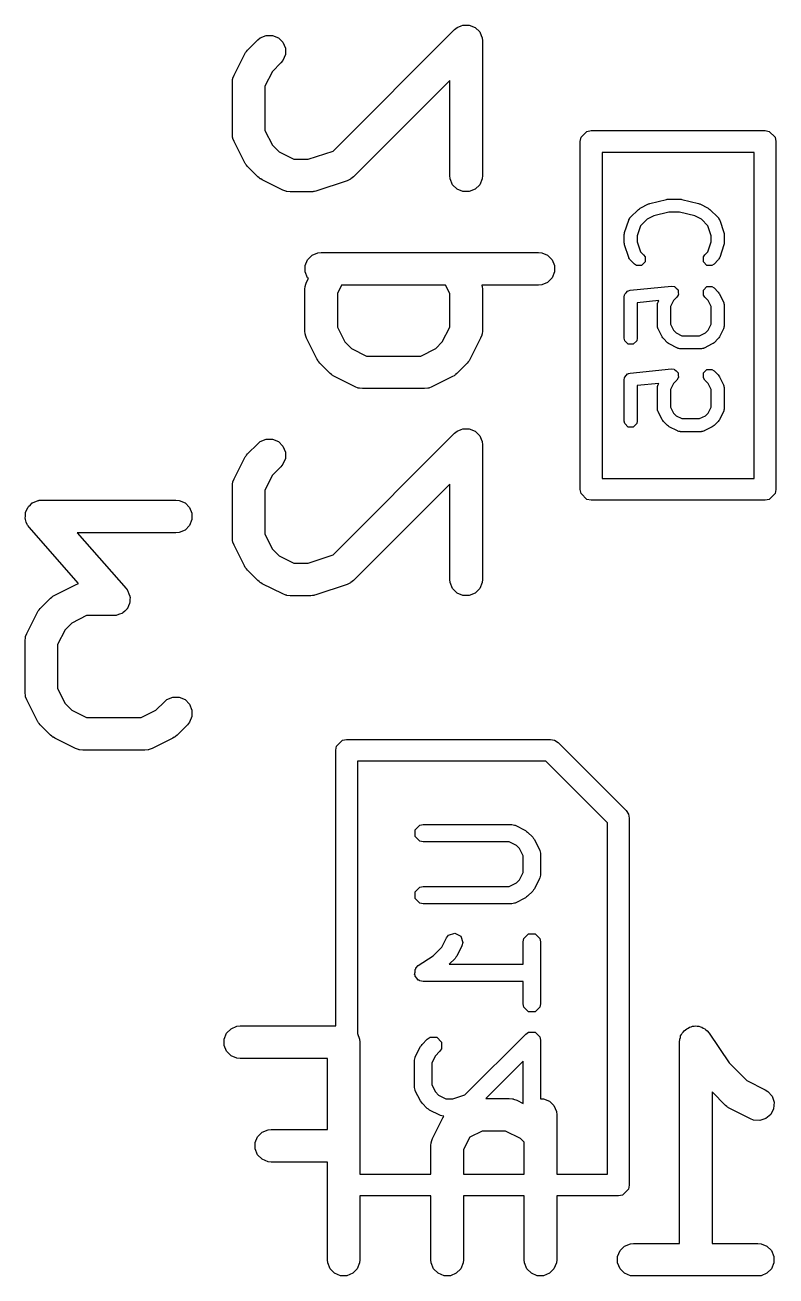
# Model space of a CAD drawing. Header units: inches. Extents: x -2.1 to 1.75, y 0.25 to 2.74.
# Drawn here: x -1.6547 to -1.5187, y 2.1432 to 2.3697 of the extents above; entities that cross this region are included whole.
import ezdxf

# ---------------------------------------------------------------- set-up
doc = ezdxf.new("R2010")
doc.units = ezdxf.units.IN
doc.header["$MEASUREMENT"] = 0
doc.layers.add('BLACK', color=250, linetype='CONTINUOUS')

msp = doc.modelspace()

# ---------------------------------------------------------------- linework, layer by layer
at = {"layer": 'BLACK', "linetype": 'CONTINUOUS'}
for p, q in [((-1.57649, 2.36926), (-1.57574, 2.36957)), ((-1.57574, 2.36957), (-1.57543, 2.3697)), ((-1.57543, 2.3697), (-1.57427, 2.3697)), ((-1.57427, 2.3697), (-1.57321, 2.36926)), ((-1.61443, 2.36515), (-1.61256, 2.36702)), ((-1.61256, 2.36702), (-1.61211, 2.36739)), ((-1.61211, 2.36739), (-1.61105, 2.36783)), ((-1.61105, 2.36783), (-1.60989, 2.36783)), ((-1.60989, 2.36783), (-1.60883, 2.36739)), ((-1.60883, 2.36739), (-1.60802, 2.36657)), ((-1.59894, 2.34689), (-1.57694, 2.3689)), ((-1.57694, 2.3689), (-1.57649, 2.36926)), ((-1.57321, 2.36926), (-1.57239, 2.36845)), ((-1.57239, 2.36845), (-1.57214, 2.36783)), ((-1.57214, 2.36783), (-1.57195, 2.36738)), ((-1.57195, 2.36738), (-1.5719, 2.36681)), ((-1.6148, 2.3647), (-1.61473, 2.36478)), ((-1.61473, 2.36478), (-1.61468, 2.36487)), ((-1.61468, 2.36487), (-1.61462, 2.36492)), ((-1.61462, 2.36492), (-1.61443, 2.36515)), ((-1.60802, 2.36657), (-1.60757, 2.36551)), ((-1.60757, 2.36551), (-1.60757, 2.36436)), ((-1.5719, 2.36681), (-1.5719, 2.34244)), ((-1.61686, 2.36063), (-1.61499, 2.36438)), ((-1.61499, 2.36438), (-1.61483, 2.36463)), ((-1.61483, 2.36463), (-1.6148, 2.3647)), ((-1.60838, 2.36284), (-1.60992, 2.36131)), ((-1.60802, 2.36329), (-1.60838, 2.36284)), ((-1.60757, 2.36436), (-1.60802, 2.36329)), ((-1.61707, 2.36009), (-1.61686, 2.36063)), ((-1.60992, 2.36131), (-1.61127, 2.35861)), ((-1.61717, 2.35931), (-1.61712, 2.35988)), ((-1.61717, 2.34993), (-1.61717, 2.35931)), ((-1.61712, 2.35988), (-1.61708, 2.35998)), ((-1.61708, 2.35998), (-1.61707, 2.36009)), ((-1.61127, 2.35861), (-1.61127, 2.35063)), ((-1.5778, 2.35968), (-1.59526, 2.34222)), ((-1.5778, 2.34244), (-1.5778, 2.35968)), ((-1.61712, 2.34936), (-1.61717, 2.34993)), ((-1.61708, 2.34926), (-1.61712, 2.34936)), ((-1.61707, 2.34915), (-1.61708, 2.34926)), ((-1.61686, 2.34861), (-1.61707, 2.34915)), ((-1.61127, 2.35063), (-1.60992, 2.34793)), ((-1.55417, 2.34862), (-1.55402, 2.34938)), ((-1.55402, 2.34938), (-1.55296, 2.35044)), ((-1.55296, 2.35044), (-1.5522, 2.35059)), ((-1.5522, 2.35059), (-1.52071, 2.35059)), ((-1.52071, 2.35059), (-1.51996, 2.35044)), ((-1.51996, 2.35044), (-1.51889, 2.34938)), ((-1.51889, 2.34938), (-1.51874, 2.34862)), ((-1.61499, 2.34486), (-1.61686, 2.34861)), ((-1.60992, 2.34793), (-1.60872, 2.34674)), ((-1.60872, 2.34674), (-1.60602, 2.34539)), ((-1.60345, 2.34539), (-1.59894, 2.34689)), ((-1.55417, 2.28563), (-1.55417, 2.34862)), ((-1.55024, 2.34665), (-1.55024, 2.2876)), ((-1.52268, 2.34665), (-1.55024, 2.34665)), ((-1.52268, 2.2876), (-1.52268, 2.34665)), ((-1.51874, 2.34862), (-1.51874, 2.28563)), ((-1.61483, 2.34462), (-1.61499, 2.34486)), ((-1.6148, 2.34454), (-1.61483, 2.34462)), ((-1.61473, 2.34446), (-1.6148, 2.34454)), ((-1.61468, 2.34437), (-1.61473, 2.34446)), ((-1.61462, 2.34432), (-1.61468, 2.34437)), ((-1.60602, 2.34539), (-1.60345, 2.34539)), ((-1.61443, 2.3441), (-1.61462, 2.34432)), ((-1.61256, 2.34222), (-1.61443, 2.3441)), ((-1.61233, 2.34204), (-1.61256, 2.34222)), ((-1.59526, 2.34222), (-1.59571, 2.34185)), ((-1.57775, 2.34186), (-1.5778, 2.34244)), ((-1.5719, 2.34244), (-1.57195, 2.34186)), ((-1.61228, 2.34198), (-1.61233, 2.34204)), ((-1.61219, 2.34192), (-1.61228, 2.34198)), ((-1.61211, 2.34185), (-1.61219, 2.34192)), ((-1.61204, 2.34183), (-1.61211, 2.34185)), ((-1.61179, 2.34167), (-1.61204, 2.34183)), ((-1.60804, 2.33979), (-1.61179, 2.34167)), ((-1.59641, 2.34151), (-1.60204, 2.33963)), ((-1.59588, 2.34174), (-1.59641, 2.34151)), ((-1.5958, 2.34181), (-1.59588, 2.34174)), ((-1.59571, 2.34185), (-1.5958, 2.34181)), ((-1.5773, 2.34079), (-1.57775, 2.34186)), ((-1.57649, 2.33998), (-1.5773, 2.34079)), ((-1.57543, 2.33954), (-1.57649, 2.33998)), ((-1.57321, 2.33998), (-1.57427, 2.33954)), ((-1.57239, 2.34079), (-1.57321, 2.33998)), ((-1.57195, 2.34186), (-1.57239, 2.34079)), ((-1.6075, 2.33959), (-1.60804, 2.33979)), ((-1.60739, 2.33958), (-1.6075, 2.33959)), ((-1.6073, 2.33954), (-1.60739, 2.33958)), ((-1.60672, 2.33948), (-1.6073, 2.33954)), ((-1.60297, 2.33948), (-1.60672, 2.33948)), ((-1.60268, 2.33951), (-1.60297, 2.33948)), ((-1.6026, 2.33951), (-1.60268, 2.33951)), ((-1.6025, 2.33953), (-1.6026, 2.33951)), ((-1.6024, 2.33954), (-1.6025, 2.33953)), ((-1.60232, 2.33957), (-1.6024, 2.33954)), ((-1.60204, 2.33963), (-1.60232, 2.33957)), ((-1.57427, 2.33954), (-1.57543, 2.33954)), ((-1.54158, 2.33739), (-1.53858, 2.33814)), ((-1.53858, 2.33814), (-1.53844, 2.33815)), ((-1.53844, 2.33815), (-1.53829, 2.33818)), ((-1.53829, 2.33818), (-1.53604, 2.33818)), ((-1.53604, 2.33818), (-1.5359, 2.33815)), ((-1.5359, 2.33815), (-1.53576, 2.33814)), ((-1.53576, 2.33814), (-1.53276, 2.33739)), ((-1.54513, 2.33483), (-1.54363, 2.33633)), ((-1.54363, 2.33633), (-1.54347, 2.33644)), ((-1.54347, 2.33644), (-1.54332, 2.33656)), ((-1.54332, 2.33656), (-1.54182, 2.3373)), ((-1.54182, 2.3373), (-1.5417, 2.33734)), ((-1.5417, 2.33734), (-1.54158, 2.33739)), ((-1.53815, 2.33582), (-1.54088, 2.33513)), ((-1.53619, 2.33582), (-1.53815, 2.33582)), ((-1.53346, 2.33513), (-1.53619, 2.33582)), ((-1.53276, 2.33739), (-1.53264, 2.33734)), ((-1.53264, 2.33734), (-1.53252, 2.3373)), ((-1.53252, 2.3373), (-1.53102, 2.33656)), ((-1.53102, 2.33656), (-1.53087, 2.33644)), ((-1.53087, 2.33644), (-1.53071, 2.33633)), ((-1.53071, 2.33633), (-1.52921, 2.33483)), ((-1.54616, 2.33212), (-1.54541, 2.33437)), ((-1.54541, 2.33437), (-1.54538, 2.33442)), ((-1.54538, 2.33445), (-1.54528, 2.33461)), ((-1.54538, 2.33442), (-1.54538, 2.33445)), ((-1.54528, 2.33461), (-1.54518, 2.33477)), ((-1.54518, 2.33477), (-1.54516, 2.33478)), ((-1.54516, 2.33478), (-1.54513, 2.33483)), ((-1.54326, 2.33336), (-1.54386, 2.33156)), ((-1.54209, 2.33453), (-1.54326, 2.33336)), ((-1.54088, 2.33513), (-1.54209, 2.33453)), ((-1.53224, 2.33453), (-1.53346, 2.33513)), ((-1.53108, 2.33336), (-1.53224, 2.33453)), ((-1.53048, 2.33156), (-1.53108, 2.33336)), ((-1.52921, 2.33483), (-1.52918, 2.33478)), ((-1.52918, 2.33478), (-1.52915, 2.33477)), ((-1.52915, 2.33477), (-1.52906, 2.33461)), ((-1.52906, 2.33461), (-1.52895, 2.33445)), ((-1.52895, 2.33445), (-1.52895, 2.33442)), ((-1.52895, 2.33442), (-1.52892, 2.33437)), ((-1.52892, 2.33437), (-1.52817, 2.33212)), ((-1.54622, 2.33175), (-1.54619, 2.33194)), ((-1.54622, 2.33025), (-1.54622, 2.33175)), ((-1.54619, 2.33194), (-1.54616, 2.33212)), ((-1.54386, 2.33156), (-1.54386, 2.33044)), ((-1.53048, 2.33044), (-1.53048, 2.33156)), ((-1.52817, 2.33212), (-1.52815, 2.33193)), ((-1.52815, 2.33193), (-1.52811, 2.33175)), ((-1.52811, 2.33175), (-1.52811, 2.33025)), ((-1.60167, 2.32846), (-1.6011, 2.32852)), ((-1.6011, 2.32852), (-1.56173, 2.32852)), ((-1.56173, 2.32852), (-1.56115, 2.32846)), ((-1.54619, 2.33006), (-1.54622, 2.33025)), ((-1.54616, 2.32988), (-1.54619, 2.33006)), ((-1.54541, 2.32763), (-1.54616, 2.32988)), ((-1.54386, 2.33044), (-1.54326, 2.32864)), ((-1.54326, 2.32864), (-1.54271, 2.32808)), ((-1.53163, 2.32808), (-1.53108, 2.32864)), ((-1.53108, 2.32864), (-1.53048, 2.33044)), ((-1.52817, 2.32988), (-1.52892, 2.32763)), ((-1.52815, 2.33006), (-1.52817, 2.32988)), ((-1.52811, 2.33025), (-1.52815, 2.33006)), ((-1.60399, 2.32614), (-1.60355, 2.3272)), ((-1.60355, 2.3272), (-1.60274, 2.32802)), ((-1.60274, 2.32802), (-1.60167, 2.32846)), ((-1.56115, 2.32846), (-1.56009, 2.32802)), ((-1.56009, 2.32802), (-1.55927, 2.3272)), ((-1.55927, 2.3272), (-1.55883, 2.32614)), ((-1.54538, 2.32757), (-1.54541, 2.32763)), ((-1.54538, 2.32755), (-1.54538, 2.32757)), ((-1.54528, 2.32739), (-1.54538, 2.32755)), ((-1.54518, 2.32723), (-1.54528, 2.32739)), ((-1.54516, 2.32721), (-1.54518, 2.32723)), ((-1.54513, 2.32716), (-1.54516, 2.32721)), ((-1.54438, 2.32641), (-1.54513, 2.32716)), ((-1.54399, 2.32616), (-1.54438, 2.32641)), ((-1.54245, 2.3268), (-1.54309, 2.32616)), ((-1.54271, 2.32808), (-1.54245, 2.3277)), ((-1.54245, 2.3277), (-1.54245, 2.3268)), ((-1.53189, 2.3277), (-1.53163, 2.32808)), ((-1.53189, 2.3268), (-1.53189, 2.3277)), ((-1.53125, 2.32616), (-1.53189, 2.3268)), ((-1.52996, 2.32641), (-1.53034, 2.32616)), ((-1.52921, 2.32716), (-1.52996, 2.32641)), ((-1.52918, 2.32721), (-1.52921, 2.32716)), ((-1.52915, 2.32723), (-1.52918, 2.32721)), ((-1.52906, 2.32739), (-1.52915, 2.32723)), ((-1.52895, 2.32755), (-1.52906, 2.32739)), ((-1.52892, 2.32763), (-1.52895, 2.32757)), ((-1.52895, 2.32757), (-1.52895, 2.32755)), ((-1.60399, 2.32499), (-1.60399, 2.32614)), ((-1.60355, 2.32392), (-1.60399, 2.32499)), ((-1.55883, 2.32499), (-1.55927, 2.32392)), ((-1.55883, 2.32614), (-1.55883, 2.32499)), ((-1.54309, 2.32616), (-1.54399, 2.32616)), ((-1.53034, 2.32616), (-1.53125, 2.32616)), ((-1.60405, 2.32181), (-1.60399, 2.32239)), ((-1.60405, 2.31431), (-1.60405, 2.32181)), ((-1.60399, 2.32239), (-1.60395, 2.32249)), ((-1.60395, 2.32249), (-1.60394, 2.32259)), ((-1.60394, 2.32259), (-1.60374, 2.32313)), ((-1.60374, 2.32313), (-1.60341, 2.32378)), ((-1.60341, 2.32378), (-1.60355, 2.32392)), ((-1.5974, 2.32261), (-1.59814, 2.32112)), ((-1.57855, 2.32261), (-1.5974, 2.32261)), ((-1.5778, 2.32112), (-1.57855, 2.32261)), ((-1.56173, 2.32261), (-1.57201, 2.32261)), ((-1.57201, 2.32261), (-1.572, 2.32259)), ((-1.572, 2.32259), (-1.57199, 2.32249)), ((-1.57199, 2.32249), (-1.57195, 2.32239)), ((-1.57195, 2.32239), (-1.5719, 2.32181)), ((-1.5719, 2.32181), (-1.5719, 2.31431)), ((-1.56115, 2.32267), (-1.56173, 2.32261)), ((-1.56009, 2.32311), (-1.56115, 2.32267)), ((-1.55927, 2.32392), (-1.56009, 2.32311)), ((-1.54516, 2.32168), (-1.53766, 2.32243)), ((-1.53766, 2.32243), (-1.5372, 2.32238)), ((-1.5372, 2.32238), (-1.53715, 2.32234)), ((-1.53715, 2.32234), (-1.53709, 2.32234)), ((-1.53709, 2.32234), (-1.53681, 2.32206)), ((-1.53681, 2.32206), (-1.5365, 2.32181)), ((-1.5365, 2.32181), (-1.5365, 2.32175)), ((-1.5365, 2.32175), (-1.53645, 2.3217)), ((-1.53645, 2.3217), (-1.53645, 2.3213)), ((-1.53189, 2.3217), (-1.53125, 2.32234)), ((-1.53189, 2.3208), (-1.53189, 2.3217)), ((-1.53125, 2.32234), (-1.53034, 2.32234)), ((-1.53034, 2.32234), (-1.52996, 2.32209)), ((-1.52996, 2.32209), (-1.52921, 2.32134)), ((-1.59814, 2.32112), (-1.59814, 2.31501)), ((-1.5778, 2.31501), (-1.5778, 2.32112)), ((-1.54622, 2.3205), (-1.54617, 2.32078)), ((-1.54622, 2.313), (-1.54622, 2.3205)), ((-1.54617, 2.32084), (-1.54615, 2.32087)), ((-1.54617, 2.32078), (-1.54617, 2.32084)), ((-1.54615, 2.32087), (-1.54613, 2.32095)), ((-1.54613, 2.32095), (-1.54585, 2.32123)), ((-1.54585, 2.32123), (-1.5456, 2.32154)), ((-1.5456, 2.32154), (-1.54552, 2.32157)), ((-1.54552, 2.32157), (-1.54549, 2.32159)), ((-1.54549, 2.32159), (-1.54544, 2.32159)), ((-1.54544, 2.32159), (-1.54516, 2.32168)), ((-1.53995, 2.31982), (-1.54386, 2.31943)), ((-1.54017, 2.31927), (-1.54013, 2.31945)), ((-1.54013, 2.31945), (-1.54012, 2.31947)), ((-1.54012, 2.31947), (-1.5401, 2.31953)), ((-1.5401, 2.31953), (-1.53995, 2.31982)), ((-1.53732, 2.3198), (-1.53786, 2.31872)), ((-1.53671, 2.32042), (-1.53732, 2.3198)), ((-1.53645, 2.3208), (-1.53671, 2.32042)), ((-1.53645, 2.3213), (-1.53641, 2.32091)), ((-1.53641, 2.32091), (-1.53645, 2.32086)), ((-1.53645, 2.32086), (-1.53645, 2.3208)), ((-1.53163, 2.32042), (-1.53189, 2.3208)), ((-1.53101, 2.3198), (-1.53163, 2.32042)), ((-1.53048, 2.31872), (-1.53101, 2.3198)), ((-1.52921, 2.32134), (-1.5291, 2.32118)), ((-1.5291, 2.32118), (-1.52899, 2.32103)), ((-1.52899, 2.32103), (-1.52824, 2.31953)), ((-1.52824, 2.31953), (-1.52822, 2.31947)), ((-1.52822, 2.31947), (-1.5282, 2.31945)), ((-1.5282, 2.31945), (-1.52817, 2.31927)), ((-1.54386, 2.31943), (-1.54386, 2.313)), ((-1.54022, 2.31908), (-1.54017, 2.31927)), ((-1.54021, 2.31906), (-1.54022, 2.31908)), ((-1.54022, 2.319), (-1.54021, 2.31906)), ((-1.54022, 2.31525), (-1.54022, 2.319)), ((-1.53786, 2.31872), (-1.53786, 2.31553)), ((-1.53048, 2.31553), (-1.53048, 2.31872)), ((-1.52817, 2.31927), (-1.52812, 2.31908)), ((-1.52812, 2.31908), (-1.52812, 2.31906)), ((-1.52812, 2.31906), (-1.52811, 2.319)), ((-1.52811, 2.319), (-1.52811, 2.31525)), ((-1.59814, 2.31501), (-1.59679, 2.31231)), ((-1.57915, 2.31231), (-1.5778, 2.31501)), ((-1.54021, 2.31519), (-1.54022, 2.31525)), ((-1.54022, 2.31517), (-1.54021, 2.31519)), ((-1.54017, 2.31499), (-1.54022, 2.31517)), ((-1.54013, 2.3148), (-1.54017, 2.31499)), ((-1.53786, 2.31553), (-1.53732, 2.31445)), ((-1.53101, 2.31445), (-1.53048, 2.31553)), ((-1.52817, 2.31499), (-1.5282, 2.3148)), ((-1.52812, 2.31517), (-1.52817, 2.31499)), ((-1.52811, 2.31525), (-1.52812, 2.31519)), ((-1.52812, 2.31519), (-1.52812, 2.31517)), ((-1.60399, 2.31374), (-1.60405, 2.31431)), ((-1.60395, 2.31364), (-1.60399, 2.31374)), ((-1.60394, 2.31353), (-1.60395, 2.31364)), ((-1.60374, 2.31299), (-1.60394, 2.31353)), ((-1.60186, 2.30924), (-1.60374, 2.31299)), ((-1.57221, 2.31299), (-1.57408, 2.30924)), ((-1.572, 2.31353), (-1.57221, 2.31299)), ((-1.57199, 2.31364), (-1.572, 2.31353)), ((-1.57195, 2.31374), (-1.57199, 2.31364)), ((-1.5719, 2.31431), (-1.57195, 2.31374)), ((-1.54613, 2.31255), (-1.54622, 2.313)), ((-1.54386, 2.313), (-1.54395, 2.31255)), ((-1.54012, 2.31478), (-1.54013, 2.3148)), ((-1.5401, 2.31472), (-1.54012, 2.31478)), ((-1.53935, 2.31322), (-1.5401, 2.31472)), ((-1.53923, 2.31307), (-1.53935, 2.31322)), ((-1.53913, 2.31292), (-1.53923, 2.31307)), ((-1.53838, 2.31217), (-1.53913, 2.31292)), ((-1.53732, 2.31445), (-1.53684, 2.31397)), ((-1.53684, 2.31397), (-1.53576, 2.31343)), ((-1.53576, 2.31343), (-1.53257, 2.31343)), ((-1.53257, 2.31343), (-1.53149, 2.31397)), ((-1.53149, 2.31397), (-1.53101, 2.31445)), ((-1.52921, 2.31292), (-1.52996, 2.31217)), ((-1.5291, 2.31307), (-1.52921, 2.31292)), ((-1.52899, 2.31322), (-1.5291, 2.31307)), ((-1.52824, 2.31472), (-1.52899, 2.31322)), ((-1.52822, 2.31478), (-1.52824, 2.31472)), ((-1.5282, 2.3148), (-1.52822, 2.31478)), ((-1.59679, 2.31231), (-1.5956, 2.31112)), ((-1.5956, 2.31112), (-1.5929, 2.30977)), ((-1.58305, 2.30977), (-1.58035, 2.31112)), ((-1.58035, 2.31112), (-1.57915, 2.31231)), ((-1.54549, 2.31191), (-1.54613, 2.31255)), ((-1.54459, 2.31191), (-1.54549, 2.31191)), ((-1.54395, 2.31255), (-1.54459, 2.31191)), ((-1.53822, 2.31206), (-1.53838, 2.31217)), ((-1.53807, 2.31195), (-1.53822, 2.31206)), ((-1.53657, 2.3112), (-1.53807, 2.31195)), ((-1.53651, 2.31118), (-1.53657, 2.3112)), ((-1.5365, 2.31116), (-1.53651, 2.31118)), ((-1.53631, 2.31112), (-1.5365, 2.31116)), ((-1.53613, 2.31107), (-1.53631, 2.31112)), ((-1.5361, 2.31108), (-1.53613, 2.31107)), ((-1.53604, 2.31107), (-1.5361, 2.31108)), ((-1.53229, 2.31107), (-1.53604, 2.31107)), ((-1.53224, 2.31108), (-1.53229, 2.31107)), ((-1.53221, 2.31107), (-1.53224, 2.31108)), ((-1.53203, 2.31112), (-1.53221, 2.31107)), ((-1.53184, 2.31116), (-1.53203, 2.31112)), ((-1.53182, 2.31118), (-1.53184, 2.31116)), ((-1.53177, 2.3112), (-1.53182, 2.31118)), ((-1.53027, 2.31195), (-1.53177, 2.3112)), ((-1.53012, 2.31206), (-1.53027, 2.31195)), ((-1.52996, 2.31217), (-1.53012, 2.31206)), ((-1.60171, 2.309), (-1.60186, 2.30924)), ((-1.60168, 2.30892), (-1.60171, 2.309)), ((-1.60161, 2.30884), (-1.60168, 2.30892)), ((-1.60155, 2.30875), (-1.60161, 2.30884)), ((-1.6015, 2.3087), (-1.60155, 2.30875)), ((-1.60131, 2.30848), (-1.6015, 2.3087)), ((-1.59943, 2.3066), (-1.60131, 2.30848)), ((-1.5929, 2.30977), (-1.58305, 2.30977)), ((-1.57464, 2.30848), (-1.57651, 2.3066)), ((-1.57445, 2.3087), (-1.57464, 2.30848)), ((-1.57439, 2.30875), (-1.57445, 2.3087)), ((-1.57434, 2.30884), (-1.57439, 2.30875)), ((-1.57427, 2.30892), (-1.57434, 2.30884)), ((-1.57424, 2.309), (-1.57427, 2.30892)), ((-1.57408, 2.30924), (-1.57424, 2.309)), ((-1.59921, 2.30642), (-1.59943, 2.3066)), ((-1.59916, 2.30636), (-1.59921, 2.30642)), ((-1.59907, 2.3063), (-1.59916, 2.30636)), ((-1.59899, 2.30623), (-1.59907, 2.3063)), ((-1.59892, 2.3062), (-1.59899, 2.30623)), ((-1.59867, 2.30605), (-1.59892, 2.3062)), ((-1.59492, 2.30417), (-1.59867, 2.30605)), ((-1.57728, 2.30605), (-1.58103, 2.30417)), ((-1.57703, 2.3062), (-1.57728, 2.30605)), ((-1.57696, 2.30623), (-1.57703, 2.3062)), ((-1.57688, 2.3063), (-1.57696, 2.30623)), ((-1.57679, 2.30636), (-1.57688, 2.3063)), ((-1.57674, 2.30642), (-1.57679, 2.30636)), ((-1.57651, 2.3066), (-1.57674, 2.30642)), ((-1.54617, 2.30584), (-1.54615, 2.30587)), ((-1.54617, 2.30579), (-1.54617, 2.30584)), ((-1.54615, 2.30587), (-1.54613, 2.30595)), ((-1.54613, 2.30595), (-1.54585, 2.30624)), ((-1.54585, 2.30624), (-1.5456, 2.30654)), ((-1.5456, 2.30654), (-1.54552, 2.30657)), ((-1.54552, 2.30657), (-1.54549, 2.30659)), ((-1.54549, 2.30659), (-1.54544, 2.30659)), ((-1.54544, 2.30659), (-1.54516, 2.30668)), ((-1.54516, 2.30668), (-1.53766, 2.30743)), ((-1.53766, 2.30743), (-1.5372, 2.30738)), ((-1.5372, 2.30738), (-1.53715, 2.30734)), ((-1.53715, 2.30734), (-1.53709, 2.30734)), ((-1.53709, 2.30734), (-1.53681, 2.30706)), ((-1.53681, 2.30706), (-1.5365, 2.30681)), ((-1.5365, 2.30681), (-1.5365, 2.30675)), ((-1.5365, 2.30675), (-1.53645, 2.3067)), ((-1.53645, 2.3067), (-1.53645, 2.30631)), ((-1.53645, 2.30631), (-1.53641, 2.30591)), ((-1.53641, 2.30591), (-1.53645, 2.30586)), ((-1.53645, 2.30586), (-1.53645, 2.3058)), ((-1.53189, 2.3067), (-1.53125, 2.30734)), ((-1.53189, 2.3058), (-1.53189, 2.3067)), ((-1.53125, 2.30734), (-1.53034, 2.30734)), ((-1.53034, 2.30734), (-1.52996, 2.30709)), ((-1.52996, 2.30709), (-1.52921, 2.30634)), ((-1.52921, 2.30634), (-1.5291, 2.30618)), ((-1.5291, 2.30618), (-1.52899, 2.30603)), ((-1.52899, 2.30603), (-1.52824, 2.30453)), ((-1.59438, 2.30397), (-1.59492, 2.30417)), ((-1.59427, 2.30396), (-1.59438, 2.30397)), ((-1.59417, 2.30392), (-1.59427, 2.30396)), ((-1.5936, 2.30386), (-1.59417, 2.30392)), ((-1.58235, 2.30386), (-1.5936, 2.30386)), ((-1.58177, 2.30392), (-1.58235, 2.30386)), ((-1.58167, 2.30396), (-1.58177, 2.30392)), ((-1.58157, 2.30397), (-1.58167, 2.30396)), ((-1.58103, 2.30417), (-1.58157, 2.30397)), ((-1.54622, 2.3055), (-1.54617, 2.30579)), ((-1.54622, 2.298), (-1.54622, 2.3055)), ((-1.53995, 2.30482), (-1.54386, 2.30443)), ((-1.54386, 2.30443), (-1.54386, 2.298)), ((-1.54022, 2.30409), (-1.54017, 2.30427)), ((-1.54021, 2.30406), (-1.54022, 2.30409)), ((-1.54022, 2.304), (-1.54021, 2.30406)), ((-1.54022, 2.30025), (-1.54022, 2.304)), ((-1.54017, 2.30427), (-1.54013, 2.30445)), ((-1.54013, 2.30445), (-1.54012, 2.30447)), ((-1.54012, 2.30447), (-1.5401, 2.30453)), ((-1.5401, 2.30453), (-1.53995, 2.30482)), ((-1.53732, 2.3048), (-1.53786, 2.30372)), ((-1.53786, 2.30372), (-1.53786, 2.30053)), ((-1.53671, 2.30542), (-1.53732, 2.3048)), ((-1.53645, 2.3058), (-1.53671, 2.30542)), ((-1.53163, 2.30542), (-1.53189, 2.3058)), ((-1.53101, 2.3048), (-1.53163, 2.30542)), ((-1.53048, 2.30372), (-1.53101, 2.3048)), ((-1.53048, 2.30053), (-1.53048, 2.30372)), ((-1.52824, 2.30453), (-1.52822, 2.30447)), ((-1.52822, 2.30447), (-1.5282, 2.30445)), ((-1.5282, 2.30445), (-1.52817, 2.30427)), ((-1.52817, 2.30427), (-1.52812, 2.30409)), ((-1.52812, 2.30409), (-1.52812, 2.30406)), ((-1.52812, 2.30406), (-1.52811, 2.304)), ((-1.52811, 2.304), (-1.52811, 2.30025)), ((-1.54021, 2.3002), (-1.54022, 2.30025)), ((-1.54022, 2.30017), (-1.54021, 2.3002)), ((-1.54017, 2.29999), (-1.54022, 2.30017)), ((-1.54013, 2.2998), (-1.54017, 2.29999)), ((-1.54012, 2.29978), (-1.54013, 2.2998)), ((-1.5401, 2.29972), (-1.54012, 2.29978)), ((-1.53935, 2.29823), (-1.5401, 2.29972)), ((-1.53786, 2.30053), (-1.53732, 2.29945)), ((-1.53732, 2.29945), (-1.53684, 2.29897)), ((-1.53149, 2.29897), (-1.53101, 2.29945)), ((-1.53101, 2.29945), (-1.53048, 2.30053)), ((-1.52824, 2.29972), (-1.52899, 2.29823)), ((-1.52822, 2.29978), (-1.52824, 2.29972)), ((-1.5282, 2.2998), (-1.52822, 2.29978)), ((-1.52817, 2.29999), (-1.5282, 2.2998)), ((-1.52812, 2.30017), (-1.52817, 2.29999)), ((-1.52811, 2.30025), (-1.52812, 2.3002)), ((-1.52812, 2.3002), (-1.52812, 2.30017)), ((-1.54613, 2.29755), (-1.54622, 2.298)), ((-1.54549, 2.29691), (-1.54613, 2.29755)), ((-1.54459, 2.29691), (-1.54549, 2.29691)), ((-1.54395, 2.29755), (-1.54459, 2.29691)), ((-1.54386, 2.298), (-1.54395, 2.29755)), ((-1.53923, 2.29808), (-1.53935, 2.29823)), ((-1.53913, 2.29792), (-1.53923, 2.29808)), ((-1.53838, 2.29717), (-1.53913, 2.29792)), ((-1.53822, 2.29706), (-1.53838, 2.29717)), ((-1.53807, 2.29695), (-1.53822, 2.29706)), ((-1.53657, 2.2962), (-1.53807, 2.29695)), ((-1.53684, 2.29897), (-1.53576, 2.29843)), ((-1.53576, 2.29843), (-1.53257, 2.29843)), ((-1.53257, 2.29843), (-1.53149, 2.29897)), ((-1.53027, 2.29695), (-1.53177, 2.2962)), ((-1.53012, 2.29706), (-1.53027, 2.29695)), ((-1.52996, 2.29717), (-1.53012, 2.29706)), ((-1.52921, 2.29792), (-1.52996, 2.29717)), ((-1.5291, 2.29808), (-1.52921, 2.29792)), ((-1.52899, 2.29823), (-1.5291, 2.29808)), ((-1.61211, 2.29427), (-1.61105, 2.29471)), ((-1.61105, 2.29471), (-1.60989, 2.29471)), ((-1.60989, 2.29471), (-1.60883, 2.29427)), ((-1.59894, 2.27378), (-1.57694, 2.29578)), ((-1.57694, 2.29578), (-1.57649, 2.29615)), ((-1.57649, 2.29615), (-1.57574, 2.29646)), ((-1.57574, 2.29646), (-1.57543, 2.29659)), ((-1.57543, 2.29659), (-1.57427, 2.29659)), ((-1.57427, 2.29659), (-1.57321, 2.29615)), ((-1.57321, 2.29615), (-1.57239, 2.29533)), ((-1.57239, 2.29533), (-1.57214, 2.29471)), ((-1.57214, 2.29471), (-1.57195, 2.29427)), ((-1.53651, 2.29618), (-1.53657, 2.2962)), ((-1.5365, 2.29616), (-1.53651, 2.29618)), ((-1.53631, 2.29613), (-1.5365, 2.29616)), ((-1.53613, 2.29608), (-1.53631, 2.29613)), ((-1.5361, 2.29608), (-1.53613, 2.29608)), ((-1.53604, 2.29607), (-1.5361, 2.29608)), ((-1.53229, 2.29607), (-1.53604, 2.29607)), ((-1.53224, 2.29608), (-1.53229, 2.29607)), ((-1.53221, 2.29608), (-1.53224, 2.29608)), ((-1.53203, 2.29613), (-1.53221, 2.29608)), ((-1.53184, 2.29616), (-1.53203, 2.29613)), ((-1.53182, 2.29618), (-1.53184, 2.29616)), ((-1.53177, 2.2962), (-1.53182, 2.29618)), ((-1.61443, 2.29203), (-1.61256, 2.2939)), ((-1.61256, 2.2939), (-1.61211, 2.29427)), ((-1.60883, 2.29427), (-1.60802, 2.29346)), ((-1.60802, 2.29346), (-1.60757, 2.29239)), ((-1.60757, 2.29239), (-1.60757, 2.29124)), ((-1.57195, 2.29427), (-1.5719, 2.29369)), ((-1.5719, 2.29369), (-1.5719, 2.26932)), ((-1.61686, 2.28751), (-1.61499, 2.29126)), ((-1.61499, 2.29126), (-1.61483, 2.29151)), ((-1.61483, 2.29151), (-1.6148, 2.29158)), ((-1.6148, 2.29158), (-1.61473, 2.29166)), ((-1.61473, 2.29166), (-1.61468, 2.29175)), ((-1.61468, 2.29175), (-1.61462, 2.2918)), ((-1.61462, 2.2918), (-1.61443, 2.29203)), ((-1.60802, 2.29018), (-1.60838, 2.28973)), ((-1.60757, 2.29124), (-1.60802, 2.29018)), ((-1.60992, 2.28819), (-1.61127, 2.2855)), ((-1.60838, 2.28973), (-1.60992, 2.28819)), ((-1.61717, 2.28619), (-1.61712, 2.28677)), ((-1.61717, 2.27682), (-1.61717, 2.28619)), ((-1.61712, 2.28677), (-1.61708, 2.28687)), ((-1.61708, 2.28687), (-1.61707, 2.28697)), ((-1.61707, 2.28697), (-1.61686, 2.28751)), ((-1.61127, 2.2855), (-1.61127, 2.27752)), ((-1.5778, 2.28656), (-1.59526, 2.26911)), ((-1.5778, 2.26932), (-1.5778, 2.28656)), ((-1.55402, 2.28488), (-1.55417, 2.28563)), ((-1.55024, 2.2876), (-1.52268, 2.2876)), ((-1.51874, 2.28563), (-1.51889, 2.28488)), ((-1.6534, 2.28317), (-1.6533, 2.28321)), ((-1.6533, 2.28321), (-1.65323, 2.28327)), ((-1.65323, 2.28327), (-1.65277, 2.28343)), ((-1.65277, 2.28343), (-1.65233, 2.28361)), ((-1.65233, 2.28361), (-1.65219, 2.28363)), ((-1.65219, 2.28363), (-1.65214, 2.28364)), ((-1.65214, 2.28364), (-1.65206, 2.28364)), ((-1.65206, 2.28364), (-1.65175, 2.28367)), ((-1.65175, 2.28367), (-1.62738, 2.28367)), ((-1.62738, 2.28367), (-1.62681, 2.28361)), ((-1.62681, 2.28361), (-1.62574, 2.28317)), ((-1.55296, 2.28381), (-1.55402, 2.28488)), ((-1.5522, 2.28366), (-1.55296, 2.28381)), ((-1.52071, 2.28366), (-1.5522, 2.28366)), ((-1.51996, 2.28381), (-1.52071, 2.28366)), ((-1.51889, 2.28488), (-1.51996, 2.28381)), ((-1.65465, 2.28129), (-1.65461, 2.28138)), ((-1.65465, 2.28081), (-1.65465, 2.28129)), ((-1.65461, 2.28148), (-1.65439, 2.28191)), ((-1.65461, 2.28138), (-1.65461, 2.28148)), ((-1.65439, 2.28191), (-1.65421, 2.28236)), ((-1.65421, 2.28236), (-1.65414, 2.28243)), ((-1.65414, 2.28243), (-1.6541, 2.28252)), ((-1.6541, 2.28252), (-1.65373, 2.28283)), ((-1.65373, 2.28283), (-1.6534, 2.28317)), ((-1.62574, 2.28317), (-1.62493, 2.28236)), ((-1.62493, 2.28236), (-1.62449, 2.28129)), ((-1.62449, 2.28129), (-1.62449, 2.28014)), ((-1.65468, 2.28033), (-1.65465, 2.28081)), ((-1.65465, 2.28024), (-1.65468, 2.28033)), ((-1.65465, 2.28014), (-1.65465, 2.28024)), ((-1.65447, 2.2797), (-1.65465, 2.28014)), ((-1.65431, 2.27924), (-1.65447, 2.2797)), ((-1.65423, 2.27913), (-1.65431, 2.27924)), ((-1.65421, 2.27908), (-1.65423, 2.27913)), ((-1.65416, 2.27902), (-1.65421, 2.27908)), ((-1.65398, 2.27877), (-1.65416, 2.27902)), ((-1.64504, 2.26856), (-1.65398, 2.27877)), ((-1.62493, 2.27908), (-1.62574, 2.27826)), ((-1.62449, 2.28014), (-1.62493, 2.27908)), ((-1.62738, 2.27776), (-1.64525, 2.27776)), ((-1.64525, 2.27776), (-1.63641, 2.26766)), ((-1.62681, 2.27782), (-1.62738, 2.27776)), ((-1.62574, 2.27826), (-1.62681, 2.27782)), ((-1.61712, 2.27624), (-1.61717, 2.27682)), ((-1.61127, 2.27752), (-1.60992, 2.27482)), ((-1.61708, 2.27614), (-1.61712, 2.27624)), ((-1.61707, 2.27604), (-1.61708, 2.27614)), ((-1.61686, 2.2755), (-1.61707, 2.27604)), ((-1.61499, 2.27175), (-1.61686, 2.2755)), ((-1.60992, 2.27482), (-1.60872, 2.27362)), ((-1.60872, 2.27362), (-1.60602, 2.27227)), ((-1.60602, 2.27227), (-1.60345, 2.27227)), ((-1.60345, 2.27227), (-1.59894, 2.27378)), ((-1.61483, 2.2715), (-1.61499, 2.27175)), ((-1.6148, 2.27143), (-1.61483, 2.2715)), ((-1.61473, 2.27135), (-1.6148, 2.27143)), ((-1.61468, 2.27126), (-1.61473, 2.27135)), ((-1.61462, 2.27121), (-1.61468, 2.27126)), ((-1.61443, 2.27098), (-1.61462, 2.27121)), ((-1.61256, 2.26911), (-1.61443, 2.27098)), ((-1.64933, 2.26648), (-1.64558, 2.26836)), ((-1.64558, 2.26836), (-1.64504, 2.26856)), ((-1.63641, 2.26766), (-1.63623, 2.26741)), ((-1.63623, 2.26741), (-1.63618, 2.26736)), ((-1.63618, 2.26736), (-1.63615, 2.26731)), ((-1.61233, 2.26892), (-1.61256, 2.26911)), ((-1.61228, 2.26886), (-1.61233, 2.26892)), ((-1.61219, 2.26881), (-1.61228, 2.26886)), ((-1.61211, 2.26874), (-1.61219, 2.26881)), ((-1.61204, 2.26871), (-1.61211, 2.26874)), ((-1.61179, 2.26855), (-1.61204, 2.26871)), ((-1.60804, 2.26668), (-1.61179, 2.26855)), ((-1.59641, 2.26839), (-1.60204, 2.26652)), ((-1.59588, 2.26863), (-1.59641, 2.26839)), ((-1.5958, 2.2687), (-1.59588, 2.26863)), ((-1.59571, 2.26874), (-1.5958, 2.2687)), ((-1.59526, 2.26911), (-1.59571, 2.26874)), ((-1.57775, 2.26874), (-1.5778, 2.26932)), ((-1.5773, 2.26768), (-1.57775, 2.26874)), ((-1.57649, 2.26686), (-1.5773, 2.26768)), ((-1.57239, 2.26768), (-1.57321, 2.26686)), ((-1.57195, 2.26874), (-1.57239, 2.26768)), ((-1.5719, 2.26932), (-1.57195, 2.26874)), ((-1.65197, 2.26406), (-1.65009, 2.26593)), ((-1.65009, 2.26593), (-1.64987, 2.26612)), ((-1.64987, 2.26612), (-1.64982, 2.26618)), ((-1.64982, 2.26618), (-1.64973, 2.26623)), ((-1.64973, 2.26623), (-1.64965, 2.2663)), ((-1.64965, 2.2663), (-1.64957, 2.26633)), ((-1.64957, 2.26633), (-1.64933, 2.26648)), ((-1.63615, 2.26731), (-1.63607, 2.26719)), ((-1.63607, 2.26719), (-1.63592, 2.26674)), ((-1.63592, 2.26674), (-1.63574, 2.26629)), ((-1.63574, 2.26514), (-1.63577, 2.26505)), ((-1.63574, 2.26629), (-1.63574, 2.26619)), ((-1.63574, 2.26619), (-1.6357, 2.2661)), ((-1.6357, 2.2661), (-1.63574, 2.26562)), ((-1.63574, 2.26562), (-1.63574, 2.26514)), ((-1.6075, 2.26647), (-1.60804, 2.26668)), ((-1.60739, 2.26646), (-1.6075, 2.26647)), ((-1.6073, 2.26642), (-1.60739, 2.26646)), ((-1.60672, 2.26637), (-1.6073, 2.26642)), ((-1.60297, 2.26637), (-1.60672, 2.26637)), ((-1.60268, 2.2664), (-1.60297, 2.26637)), ((-1.6026, 2.26639), (-1.60268, 2.2664)), ((-1.6025, 2.26641), (-1.6026, 2.26639)), ((-1.6024, 2.26642), (-1.6025, 2.26641)), ((-1.60232, 2.26645), (-1.6024, 2.26642)), ((-1.60204, 2.26652), (-1.60232, 2.26645)), ((-1.57543, 2.26642), (-1.57649, 2.26686)), ((-1.57427, 2.26642), (-1.57543, 2.26642)), ((-1.57321, 2.26686), (-1.57427, 2.26642)), ((-1.6544, 2.25954), (-1.65252, 2.26329)), ((-1.65252, 2.26329), (-1.65237, 2.26354)), ((-1.65237, 2.26354), (-1.65234, 2.26361)), ((-1.65234, 2.26361), (-1.65227, 2.26369)), ((-1.65227, 2.26369), (-1.65221, 2.26378)), ((-1.65221, 2.26378), (-1.65215, 2.26383)), ((-1.65215, 2.26383), (-1.65197, 2.26406)), ((-1.6382, 2.26281), (-1.63825, 2.26279)), ((-1.63806, 2.26282), (-1.6382, 2.26281)), ((-1.63761, 2.26301), (-1.63806, 2.26282)), ((-1.63716, 2.26316), (-1.63761, 2.26301)), ((-1.63708, 2.26322), (-1.63716, 2.26316)), ((-1.63699, 2.26326), (-1.63708, 2.26322)), ((-1.63665, 2.2636), (-1.63699, 2.26326)), ((-1.63629, 2.26392), (-1.63665, 2.2636)), ((-1.63625, 2.26401), (-1.63629, 2.26392)), ((-1.63618, 2.26408), (-1.63625, 2.26401)), ((-1.63599, 2.26452), (-1.63618, 2.26408)), ((-1.63578, 2.26495), (-1.63599, 2.26452)), ((-1.63577, 2.26505), (-1.63578, 2.26495)), ((-1.64626, 2.26142), (-1.64745, 2.26022)), ((-1.64356, 2.26276), (-1.64626, 2.26142)), ((-1.63863, 2.26276), (-1.64356, 2.26276)), ((-1.63833, 2.26279), (-1.63863, 2.26276)), ((-1.63825, 2.26279), (-1.63833, 2.26279)), ((-1.65471, 2.25822), (-1.65465, 2.25879)), ((-1.65465, 2.25879), (-1.65461, 2.25889)), ((-1.65461, 2.25889), (-1.6546, 2.259)), ((-1.6546, 2.259), (-1.6544, 2.25954)), ((-1.64745, 2.26022), (-1.6488, 2.25752)), ((-1.65471, 2.24884), (-1.65471, 2.25822)), ((-1.6488, 2.25752), (-1.6488, 2.24954)), ((-1.6488, 2.24954), (-1.64745, 2.24684)), ((-1.65465, 2.24827), (-1.65471, 2.24884)), ((-1.65461, 2.24817), (-1.65465, 2.24827)), ((-1.6546, 2.24806), (-1.65461, 2.24817)), ((-1.6544, 2.24752), (-1.6546, 2.24806)), ((-1.65252, 2.24377), (-1.6544, 2.24752)), ((-1.63101, 2.24565), (-1.62947, 2.24718)), ((-1.62947, 2.24718), (-1.62902, 2.24755)), ((-1.62902, 2.24755), (-1.62796, 2.24799)), ((-1.62796, 2.24799), (-1.62681, 2.24799)), ((-1.62681, 2.24799), (-1.62574, 2.24755)), ((-1.62574, 2.24755), (-1.62493, 2.24674)), ((-1.64745, 2.24684), (-1.64626, 2.24565)), ((-1.64626, 2.24565), (-1.64356, 2.2443)), ((-1.6337, 2.2443), (-1.63101, 2.24565)), ((-1.62493, 2.24674), (-1.62449, 2.24567)), ((-1.62449, 2.24567), (-1.62449, 2.24452)), ((-1.65237, 2.24353), (-1.65252, 2.24377)), ((-1.65234, 2.24345), (-1.65237, 2.24353)), ((-1.65227, 2.24337), (-1.65234, 2.24345)), ((-1.65221, 2.24328), (-1.65227, 2.24337)), ((-1.65215, 2.24323), (-1.65221, 2.24328)), ((-1.65197, 2.24301), (-1.65215, 2.24323)), ((-1.65009, 2.24113), (-1.65197, 2.24301)), ((-1.64356, 2.2443), (-1.6337, 2.2443)), ((-1.62529, 2.24301), (-1.62717, 2.24113)), ((-1.62493, 2.24345), (-1.62529, 2.24301)), ((-1.62449, 2.24452), (-1.62493, 2.24345)), ((-1.64987, 2.24095), (-1.65009, 2.24113)), ((-1.64982, 2.24089), (-1.64987, 2.24095)), ((-1.64973, 2.24083), (-1.64982, 2.24089)), ((-1.64965, 2.24077), (-1.64973, 2.24083)), ((-1.64957, 2.24074), (-1.64965, 2.24077)), ((-1.64933, 2.24058), (-1.64957, 2.24074)), ((-1.64558, 2.2387), (-1.64933, 2.24058)), ((-1.62794, 2.24058), (-1.63169, 2.2387)), ((-1.62769, 2.24074), (-1.62794, 2.24058)), ((-1.62762, 2.24077), (-1.62769, 2.24074)), ((-1.62754, 2.24083), (-1.62762, 2.24077)), ((-1.62745, 2.24089), (-1.62754, 2.24083)), ((-1.6274, 2.24095), (-1.62745, 2.24089)), ((-1.62717, 2.24113), (-1.6274, 2.24095)), ((-1.59831, 2.23914), (-1.59725, 2.2402)), ((-1.59725, 2.2402), (-1.5965, 2.24035)), ((-1.5965, 2.24035), (-1.55959, 2.24035)), ((-1.55959, 2.24035), (-1.55883, 2.2402)), ((-1.55883, 2.2402), (-1.55819, 2.23978)), ((-1.64504, 2.2385), (-1.64558, 2.2387)), ((-1.64493, 2.23849), (-1.64504, 2.2385)), ((-1.64483, 2.23845), (-1.64493, 2.23849)), ((-1.64426, 2.23839), (-1.64483, 2.23845)), ((-1.63301, 2.23839), (-1.64426, 2.23839)), ((-1.63243, 2.23845), (-1.63301, 2.23839)), ((-1.63233, 2.23849), (-1.63243, 2.23845)), ((-1.63223, 2.2385), (-1.63233, 2.23849)), ((-1.63169, 2.2387), (-1.63223, 2.2385)), ((-1.59846, 2.23839), (-1.59831, 2.23914)), ((-1.59846, 2.18847), (-1.59846, 2.23839)), ((-1.55819, 2.23978), (-1.54589, 2.22747)), ((-1.59453, 2.23642), (-1.59453, 2.18709)), ((-1.5604, 2.23642), (-1.59453, 2.23642)), ((-1.54925, 2.22527), (-1.5604, 2.23642)), ((-1.54589, 2.22747), (-1.54546, 2.22684)), ((-1.54546, 2.22684), (-1.54531, 2.22608)), ((-1.58409, 2.22399), (-1.58323, 2.22484)), ((-1.58323, 2.22484), (-1.58263, 2.22496)), ((-1.58263, 2.22496), (-1.5667, 2.22496)), ((-1.5667, 2.22496), (-1.56662, 2.22495)), ((-1.56662, 2.22495), (-1.56658, 2.22496)), ((-1.56658, 2.22496), (-1.56634, 2.22489)), ((-1.56634, 2.22489), (-1.56609, 2.22484)), ((-1.56609, 2.22484), (-1.56607, 2.22482)), ((-1.56607, 2.22482), (-1.56599, 2.2248)), ((-1.56599, 2.2248), (-1.56412, 2.22386)), ((-1.54925, 2.16161), (-1.54925, 2.22527)), ((-1.54531, 2.22608), (-1.54531, 2.15965)), ((-1.58409, 2.22279), (-1.58409, 2.22399)), ((-1.58323, 2.22193), (-1.58409, 2.22279)), ((-1.56412, 2.22386), (-1.56392, 2.2237)), ((-1.56392, 2.2237), (-1.56371, 2.22356)), ((-1.56371, 2.22356), (-1.56277, 2.22263)), ((-1.56277, 2.22263), (-1.56263, 2.22242)), ((-1.56263, 2.22242), (-1.56248, 2.22222)), ((-1.56248, 2.22222), (-1.56154, 2.22034)), ((-1.58263, 2.22181), (-1.58323, 2.22193)), ((-1.56707, 2.22181), (-1.58263, 2.22181)), ((-1.56575, 2.22116), (-1.56707, 2.22181)), ((-1.56518, 2.22058), (-1.56575, 2.22116)), ((-1.56452, 2.21927), (-1.56518, 2.22058)), ((-1.56154, 2.22034), (-1.56152, 2.22027)), ((-1.56152, 2.22027), (-1.56149, 2.22024)), ((-1.56149, 2.22024), (-1.56144, 2.21999)), ((-1.56144, 2.21999), (-1.56138, 2.21975)), ((-1.56452, 2.21626), (-1.56452, 2.21927)), ((-1.56138, 2.21975), (-1.56139, 2.21972)), ((-1.56139, 2.21972), (-1.56137, 2.21964)), ((-1.56137, 2.21964), (-1.56137, 2.21589)), ((-1.56518, 2.21495), (-1.56452, 2.21626)), ((-1.56152, 2.21526), (-1.56154, 2.21518)), ((-1.56149, 2.21529), (-1.56152, 2.21526)), ((-1.56144, 2.21553), (-1.56149, 2.21529)), ((-1.56138, 2.21578), (-1.56144, 2.21553)), ((-1.56137, 2.21589), (-1.56139, 2.21581)), ((-1.56139, 2.21581), (-1.56138, 2.21578)), ((-1.58409, 2.21274), (-1.58323, 2.21359)), ((-1.58323, 2.21359), (-1.58263, 2.21371)), ((-1.58263, 2.21371), (-1.56707, 2.21371)), ((-1.56707, 2.21371), (-1.56575, 2.21437)), ((-1.56575, 2.21437), (-1.56518, 2.21495)), ((-1.56263, 2.21311), (-1.56277, 2.2129)), ((-1.56248, 2.21331), (-1.56263, 2.21311)), ((-1.56154, 2.21518), (-1.56248, 2.21331)), ((-1.58409, 2.21154), (-1.58409, 2.21274)), ((-1.58323, 2.21068), (-1.58409, 2.21154)), ((-1.56599, 2.21073), (-1.56607, 2.21071)), ((-1.56412, 2.21167), (-1.56599, 2.21073)), ((-1.56392, 2.21182), (-1.56412, 2.21167)), ((-1.56371, 2.21196), (-1.56392, 2.21182)), ((-1.56277, 2.2129), (-1.56371, 2.21196)), ((-1.58263, 2.21056), (-1.58323, 2.21068)), ((-1.5667, 2.21056), (-1.58263, 2.21056)), ((-1.56662, 2.21058), (-1.5667, 2.21056)), ((-1.56658, 2.21057), (-1.56662, 2.21058)), ((-1.56634, 2.21063), (-1.56658, 2.21057)), ((-1.56609, 2.21068), (-1.56634, 2.21063)), ((-1.56607, 2.21071), (-1.56609, 2.21068)), ((-1.57924, 2.20276), (-1.57842, 2.20441)), ((-1.57842, 2.20441), (-1.57804, 2.20489)), ((-1.57804, 2.20489), (-1.5769, 2.20527)), ((-1.5769, 2.20527), (-1.57582, 2.20473)), ((-1.57582, 2.20473), (-1.57544, 2.20359)), ((-1.56452, 2.2037), (-1.5644, 2.20431)), ((-1.5644, 2.20431), (-1.56355, 2.20516)), ((-1.56355, 2.20516), (-1.56234, 2.20516)), ((-1.56234, 2.20516), (-1.56149, 2.20431)), ((-1.56149, 2.20431), (-1.56137, 2.2037)), ((-1.58082, 2.20118), (-1.57924, 2.20276)), ((-1.5756, 2.203), (-1.57654, 2.20112)), ((-1.57544, 2.20359), (-1.5756, 2.203)), ((-1.56452, 2.19965), (-1.56452, 2.2037)), ((-1.56137, 2.2037), (-1.56137, 2.19245)), ((-1.58394, 2.19895), (-1.58351, 2.19939)), ((-1.58351, 2.19939), (-1.58082, 2.20118)), ((-1.57683, 2.20071), (-1.57789, 2.19965)), ((-1.57789, 2.19965), (-1.56452, 2.19965)), ((-1.57669, 2.20092), (-1.57683, 2.20071)), ((-1.57654, 2.20112), (-1.57669, 2.20092)), ((-1.58418, 2.19777), (-1.58409, 2.19822)), ((-1.58409, 2.19764), (-1.58418, 2.19777)), ((-1.58409, 2.19868), (-1.58397, 2.1988)), ((-1.58409, 2.19822), (-1.58409, 2.19868)), ((-1.58409, 2.19748), (-1.58409, 2.19764)), ((-1.58376, 2.19715), (-1.58409, 2.19748)), ((-1.58397, 2.1988), (-1.58394, 2.19895)), ((-1.58351, 2.19677), (-1.58376, 2.19715)), ((-1.58335, 2.19674), (-1.58351, 2.19677)), ((-1.58323, 2.19662), (-1.58335, 2.19674)), ((-1.58263, 2.1965), (-1.58323, 2.19662)), ((-1.56452, 2.1965), (-1.58263, 2.1965)), ((-1.56452, 2.19245), (-1.56452, 2.1965)), ((-1.5644, 2.19185), (-1.56452, 2.19245)), ((-1.56355, 2.191), (-1.5644, 2.19185)), ((-1.56234, 2.191), (-1.56355, 2.191)), ((-1.56149, 2.19185), (-1.56234, 2.191)), ((-1.56137, 2.19245), (-1.56149, 2.19185)), ((-1.6174, 2.18797), (-1.61634, 2.18841)), ((-1.61634, 2.18841), (-1.61576, 2.18847)), ((-1.61576, 2.18847), (-1.59846, 2.18847)), ((-1.53491, 2.18797), (-1.53464, 2.18809)), ((-1.53464, 2.18809), (-1.5344, 2.18825)), ((-1.5344, 2.18825), (-1.53411, 2.1883)), ((-1.53411, 2.1883), (-1.53385, 2.18841)), ((-1.53385, 2.18841), (-1.53355, 2.18841)), ((-1.53355, 2.18841), (-1.53327, 2.18847)), ((-1.53327, 2.18847), (-1.53298, 2.18841)), ((-1.53298, 2.18841), (-1.53269, 2.18841)), ((-1.53269, 2.18841), (-1.53242, 2.1883)), ((-1.53242, 2.1883), (-1.53214, 2.18825)), ((-1.53214, 2.18825), (-1.5319, 2.18808)), ((-1.5319, 2.18808), (-1.53163, 2.18797)), ((-1.61866, 2.18609), (-1.61821, 2.18716)), ((-1.61866, 2.18494), (-1.61866, 2.18609)), ((-1.61821, 2.18716), (-1.6174, 2.18797)), ((-1.59453, 2.18709), (-1.59412, 2.18609)), ((-1.59412, 2.18609), (-1.59406, 2.18552)), ((-1.58281, 2.18513), (-1.58187, 2.18607)), ((-1.58187, 2.18607), (-1.58136, 2.18641)), ((-1.58136, 2.18641), (-1.58015, 2.18641)), ((-1.58015, 2.18641), (-1.5793, 2.18556)), ((-1.57505, 2.17602), (-1.56406, 2.18701)), ((-1.56406, 2.18701), (-1.56355, 2.18735)), ((-1.56355, 2.18735), (-1.56234, 2.18735)), ((-1.56234, 2.18735), (-1.56149, 2.1865)), ((-1.56149, 2.1865), (-1.56149, 2.1865)), ((-1.56149, 2.1865), (-1.56137, 2.18589)), ((-1.56137, 2.18589), (-1.56137, 2.17529)), ((-1.53622, 2.18553), (-1.53617, 2.18609)), ((-1.53617, 2.18609), (-1.53605, 2.18637)), ((-1.53605, 2.18637), (-1.536, 2.18665)), ((-1.536, 2.18665), (-1.53584, 2.18689)), ((-1.53584, 2.18689), (-1.53572, 2.18716)), ((-1.53572, 2.18716), (-1.53552, 2.18737)), ((-1.53552, 2.18737), (-1.53536, 2.18761)), ((-1.53536, 2.18761), (-1.53511, 2.18777)), ((-1.53511, 2.18777), (-1.53491, 2.18797)), ((-1.53163, 2.18797), (-1.53142, 2.18777)), ((-1.53142, 2.18777), (-1.53118, 2.1876)), ((-1.53118, 2.1876), (-1.53082, 2.18716)), ((-1.53082, 2.18716), (-1.53081, 2.18716)), ((-1.53081, 2.18716), (-1.53081, 2.18716)), ((-1.53081, 2.18716), (-1.53081, 2.18716)), ((-1.53081, 2.18716), (-1.52723, 2.18178)), ((-1.61821, 2.18388), (-1.61866, 2.18494)), ((-1.6174, 2.18306), (-1.61821, 2.18388)), ((-1.59406, 2.18552), (-1.59406, 2.16161)), ((-1.58404, 2.18285), (-1.5831, 2.18472)), ((-1.5831, 2.18472), (-1.58295, 2.18492)), ((-1.58295, 2.18492), (-1.58281, 2.18513)), ((-1.57964, 2.18384), (-1.5804, 2.18308)), ((-1.5793, 2.18435), (-1.57964, 2.18384)), ((-1.5793, 2.18556), (-1.5793, 2.18435)), ((-1.53622, 2.18552), (-1.53622, 2.18553)), ((-1.53622, 2.1491), (-1.53622, 2.18552)), ((-1.53622, 2.18552), (-1.53622, 2.18552)), ((-1.53622, 2.18552), (-1.53622, 2.18552)), ((-1.61634, 2.18262), (-1.6174, 2.18306)), ((-1.61576, 2.18257), (-1.61634, 2.18262)), ((-1.59996, 2.18257), (-1.61576, 2.18257)), ((-1.59996, 2.16972), (-1.59996, 2.18257)), ((-1.58421, 2.18214), (-1.58419, 2.18222)), ((-1.58421, 2.17746), (-1.58421, 2.18214)), ((-1.5842, 2.18225), (-1.58414, 2.1825)), ((-1.58419, 2.18222), (-1.5842, 2.18225)), ((-1.58414, 2.1825), (-1.58409, 2.18275)), ((-1.58409, 2.18275), (-1.58406, 2.18277)), ((-1.58406, 2.18277), (-1.58404, 2.18285)), ((-1.5804, 2.18308), (-1.58106, 2.18177)), ((-1.58106, 2.18177), (-1.58106, 2.17783)), ((-1.56452, 2.18209), (-1.57126, 2.17535)), ((-1.56452, 2.17445), (-1.56452, 2.18209)), ((-1.52723, 2.18178), (-1.52402, 2.17857)), ((-1.58419, 2.17738), (-1.58421, 2.17746)), ((-1.5842, 2.17734), (-1.58419, 2.17738)), ((-1.58414, 2.1771), (-1.5842, 2.17734)), ((-1.58409, 2.17685), (-1.58414, 2.1771)), ((-1.58406, 2.17683), (-1.58409, 2.17685)), ((-1.58404, 2.17675), (-1.58406, 2.17683)), ((-1.5831, 2.17488), (-1.58404, 2.17675)), ((-1.58106, 2.17783), (-1.5804, 2.17651)), ((-1.52402, 2.17857), (-1.5207, 2.17691)), ((-1.5207, 2.17691), (-1.52021, 2.1766)), ((-1.58295, 2.17468), (-1.5831, 2.17488)), ((-1.58281, 2.17447), (-1.58295, 2.17468)), ((-1.5804, 2.17651), (-1.57982, 2.17594)), ((-1.57982, 2.17594), (-1.57851, 2.17528)), ((-1.57851, 2.17528), (-1.57726, 2.17528)), ((-1.57726, 2.17528), (-1.57505, 2.17602)), ((-1.57126, 2.17535), (-1.56702, 2.17535)), ((-1.56702, 2.17535), (-1.56644, 2.17529)), ((-1.56644, 2.17529), (-1.56634, 2.17525)), ((-1.56634, 2.17525), (-1.56624, 2.17524)), ((-1.56624, 2.17524), (-1.56569, 2.17504)), ((-1.56569, 2.17504), (-1.56452, 2.17445)), ((-1.56137, 2.17529), (-1.56082, 2.17529)), ((-1.56082, 2.17529), (-1.55975, 2.17485)), ((-1.55975, 2.17485), (-1.55894, 2.17404)), ((-1.52786, 2.17406), (-1.53032, 2.17652)), ((-1.53032, 2.17652), (-1.53032, 2.1491)), ((-1.52021, 2.1766), (-1.51946, 2.17573)), ((-1.51946, 2.17573), (-1.51909, 2.17464)), ((-1.51909, 2.17464), (-1.51917, 2.17349)), ((-1.58187, 2.17353), (-1.58281, 2.17447)), ((-1.58166, 2.17339), (-1.58187, 2.17353)), ((-1.58146, 2.17324), (-1.58166, 2.17339)), ((-1.57959, 2.1723), (-1.58146, 2.17324)), ((-1.57951, 2.17228), (-1.57959, 2.1723)), ((-1.57949, 2.17225), (-1.57951, 2.17228)), ((-1.57924, 2.1722), (-1.57949, 2.17225)), ((-1.55894, 2.17404), (-1.5585, 2.17297)), ((-1.5585, 2.17297), (-1.55844, 2.1724)), ((-1.55844, 2.1724), (-1.55844, 2.16161)), ((-1.52763, 2.17387), (-1.52786, 2.17406)), ((-1.52758, 2.17381), (-1.52763, 2.17387)), ((-1.52749, 2.17376), (-1.52758, 2.17381)), ((-1.52741, 2.17369), (-1.52749, 2.17376)), ((-1.52734, 2.17366), (-1.52741, 2.17369)), ((-1.52709, 2.1735), (-1.52734, 2.17366)), ((-1.52334, 2.17163), (-1.52709, 2.1735)), ((-1.51969, 2.17246), (-1.52056, 2.17171)), ((-1.51917, 2.17349), (-1.51969, 2.17246)), ((-1.58091, 2.16809), (-1.57903, 2.17184)), ((-1.57899, 2.17214), (-1.57924, 2.1722)), ((-1.57903, 2.17184), (-1.57897, 2.17194)), ((-1.57896, 2.17215), (-1.57899, 2.17214)), ((-1.57897, 2.17194), (-1.57895, 2.17198)), ((-1.57888, 2.17213), (-1.57896, 2.17215)), ((-1.57895, 2.17198), (-1.57891, 2.17204)), ((-1.57891, 2.17204), (-1.57885, 2.17213)), ((-1.57885, 2.17213), (-1.57888, 2.17213)), ((-1.5228, 2.17142), (-1.52334, 2.17163)), ((-1.52165, 2.17134), (-1.5228, 2.17142)), ((-1.52056, 2.17171), (-1.52165, 2.17134)), ((-1.61303, 2.16735), (-1.61259, 2.16841)), ((-1.61259, 2.16841), (-1.61178, 2.16923)), ((-1.61178, 2.16923), (-1.61071, 2.16967)), ((-1.61071, 2.16967), (-1.61013, 2.16972)), ((-1.61013, 2.16972), (-1.59996, 2.16972)), ((-1.58111, 2.16755), (-1.58091, 2.16809)), ((-1.57419, 2.16832), (-1.57531, 2.16607)), ((-1.57194, 2.16944), (-1.57419, 2.16832)), ((-1.56771, 2.16944), (-1.57194, 2.16944)), ((-1.56501, 2.16809), (-1.56771, 2.16944)), ((-1.56434, 2.16742), (-1.56501, 2.16809)), ((-1.61303, 2.1662), (-1.61303, 2.16735)), ((-1.61259, 2.16513), (-1.61303, 2.1662)), ((-1.58122, 2.16677), (-1.58116, 2.16735)), ((-1.58122, 2.16161), (-1.58122, 2.16677)), ((-1.58116, 2.16735), (-1.58112, 2.16745)), ((-1.58112, 2.16745), (-1.58111, 2.16755)), ((-1.57531, 2.16607), (-1.57531, 2.16161)), ((-1.56434, 2.16161), (-1.56434, 2.16742)), ((-1.61178, 2.16432), (-1.61259, 2.16513)), ((-1.61071, 2.16388), (-1.61178, 2.16432)), ((-1.61013, 2.16382), (-1.61071, 2.16388)), ((-1.59996, 2.16382), (-1.61013, 2.16382)), ((-1.59996, 2.14615), (-1.59996, 2.16382)), ((-1.59406, 2.16161), (-1.58122, 2.16161)), ((-1.57531, 2.16161), (-1.56434, 2.16161)), ((-1.55844, 2.16161), (-1.54925, 2.16161)), ((-1.54546, 2.15889), (-1.54653, 2.15783)), ((-1.54531, 2.15965), (-1.54546, 2.15889)), ((-1.58122, 2.15768), (-1.59406, 2.15768)), ((-1.59406, 2.15768), (-1.59406, 2.14615)), ((-1.58122, 2.14615), (-1.58122, 2.15768)), ((-1.56434, 2.15768), (-1.57531, 2.15768)), ((-1.57531, 2.15768), (-1.57531, 2.14615)), ((-1.56434, 2.14615), (-1.56434, 2.15768)), ((-1.54728, 2.15768), (-1.55844, 2.15768)), ((-1.55844, 2.15768), (-1.55844, 2.14615)), ((-1.54653, 2.15783), (-1.54728, 2.15768)), ((-1.54741, 2.14672), (-1.54697, 2.14779)), ((-1.54697, 2.14779), (-1.54616, 2.1486)), ((-1.54616, 2.1486), (-1.54509, 2.14904)), ((-1.54509, 2.14904), (-1.54452, 2.1491)), ((-1.54452, 2.1491), (-1.53622, 2.1491)), ((-1.53032, 2.1491), (-1.52202, 2.1491)), ((-1.52202, 2.1491), (-1.52144, 2.14904)), ((-1.52144, 2.14904), (-1.52038, 2.1486)), ((-1.52038, 2.1486), (-1.51957, 2.14779)), ((-1.51957, 2.14779), (-1.51913, 2.14672)), ((-1.59991, 2.14557), (-1.59996, 2.14615)), ((-1.59947, 2.14451), (-1.59991, 2.14557)), ((-1.59412, 2.14557), (-1.59456, 2.14451)), ((-1.59406, 2.14615), (-1.59412, 2.14557)), ((-1.58116, 2.14557), (-1.58122, 2.14615)), ((-1.58072, 2.14451), (-1.58116, 2.14557)), ((-1.57537, 2.14557), (-1.57581, 2.14451)), ((-1.57531, 2.14615), (-1.57537, 2.14557)), ((-1.56429, 2.14557), (-1.56434, 2.14615)), ((-1.56385, 2.14451), (-1.56429, 2.14557)), ((-1.5585, 2.14557), (-1.55894, 2.14451)), ((-1.55844, 2.14615), (-1.5585, 2.14557)), ((-1.54741, 2.14557), (-1.54741, 2.14672)), ((-1.54697, 2.14451), (-1.54741, 2.14557)), ((-1.51913, 2.14557), (-1.51957, 2.14451)), ((-1.51913, 2.14672), (-1.51913, 2.14557)), ((-1.59865, 2.14369), (-1.59947, 2.14451)), ((-1.59759, 2.14325), (-1.59865, 2.14369)), ((-1.59644, 2.14325), (-1.59759, 2.14325)), ((-1.59537, 2.14369), (-1.59644, 2.14325)), ((-1.59456, 2.14451), (-1.59537, 2.14369)), ((-1.5799, 2.14369), (-1.58072, 2.14451)), ((-1.57884, 2.14325), (-1.5799, 2.14369)), ((-1.57769, 2.14325), (-1.57884, 2.14325)), ((-1.57662, 2.14369), (-1.57769, 2.14325)), ((-1.57581, 2.14451), (-1.57662, 2.14369)), ((-1.56303, 2.14369), (-1.56385, 2.14451)), ((-1.56197, 2.14325), (-1.56303, 2.14369)), ((-1.56082, 2.14325), (-1.56197, 2.14325)), ((-1.55975, 2.14369), (-1.56082, 2.14325)), ((-1.55894, 2.14451), (-1.55975, 2.14369)), ((-1.54616, 2.14369), (-1.54697, 2.14451)), ((-1.54509, 2.14325), (-1.54616, 2.14369)), ((-1.54452, 2.1432), (-1.54509, 2.14325)), ((-1.52202, 2.1432), (-1.54452, 2.1432)), ((-1.52144, 2.14325), (-1.52202, 2.1432)), ((-1.52038, 2.14369), (-1.52144, 2.14325)), ((-1.51957, 2.14451), (-1.52038, 2.14369))]:
    msp.add_line(p, q, dxfattribs=at)

doc.saveas('drawing.dxf')
